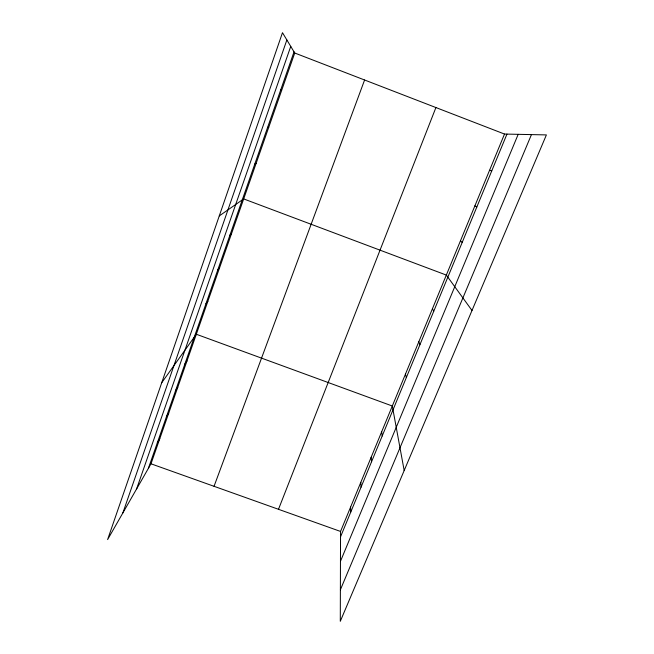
<?xml version="1.0" encoding="UTF-8"?>
<svg xmlns="http://www.w3.org/2000/svg" width="654" height="654" viewBox="0 0 654 654"><rect width="100%" height="100%" fill="white"/><g stroke="black" fill="none" stroke-linecap="round" stroke-linejoin="round"><path stroke-width="0.98" d="M504.512 134.054L340.546 531.449L340.293 621.3L546.392 134.912L504.512 134.054L294.741 53.015L282.479 32.7L107.608 539.591L150.992 463.8L294.741 53.015M122.846 512.965L286.861 39.968M136.604 488.93L290.752 46.401M148.401 468.321L294.03 51.838M214.046 486.306L364.597 80.001M278.49 509.303L435.916 107.55M340.53 536.82L506.956 134.103M340.464 561.287L518.181 134.332M340.382 589.785L531.449 134.61M157.303 442.856L159.797 438.646M166.345 417.007L168.724 413.115M175.517 390.773L177.79 387.217M184.829 364.147L186.987 360.934M161.726 382.713L196.323 334.251L392.302 406.003L404.18 470.537M205.936 303.775L207.841 301.347M217.815 269.808L219.564 267.838M229.922 235.195L231.516 233.699M219.27 215.926L243.68 198.922L446.33 275.072L472 310.478M254.823 163.966L256.082 163.484M267.641 127.317L268.729 127.367M489.552 170.318L491.751 170.907M150.992 463.8L340.546 531.449M474.869 205.896L476.831 206.999M280.705 89.95L281.604 90.554M460.465 240.811L462.198 242.413M432.449 308.713L433.749 311.255M418.822 341.731L419.917 344.723M405.447 374.153L406.338 377.571M381.65 431.828L382.198 435.981M371.145 457.277L371.554 461.749M360.795 482.358L361.057 487.14M350.601 507.079L350.716 512.164"/></g></svg>
